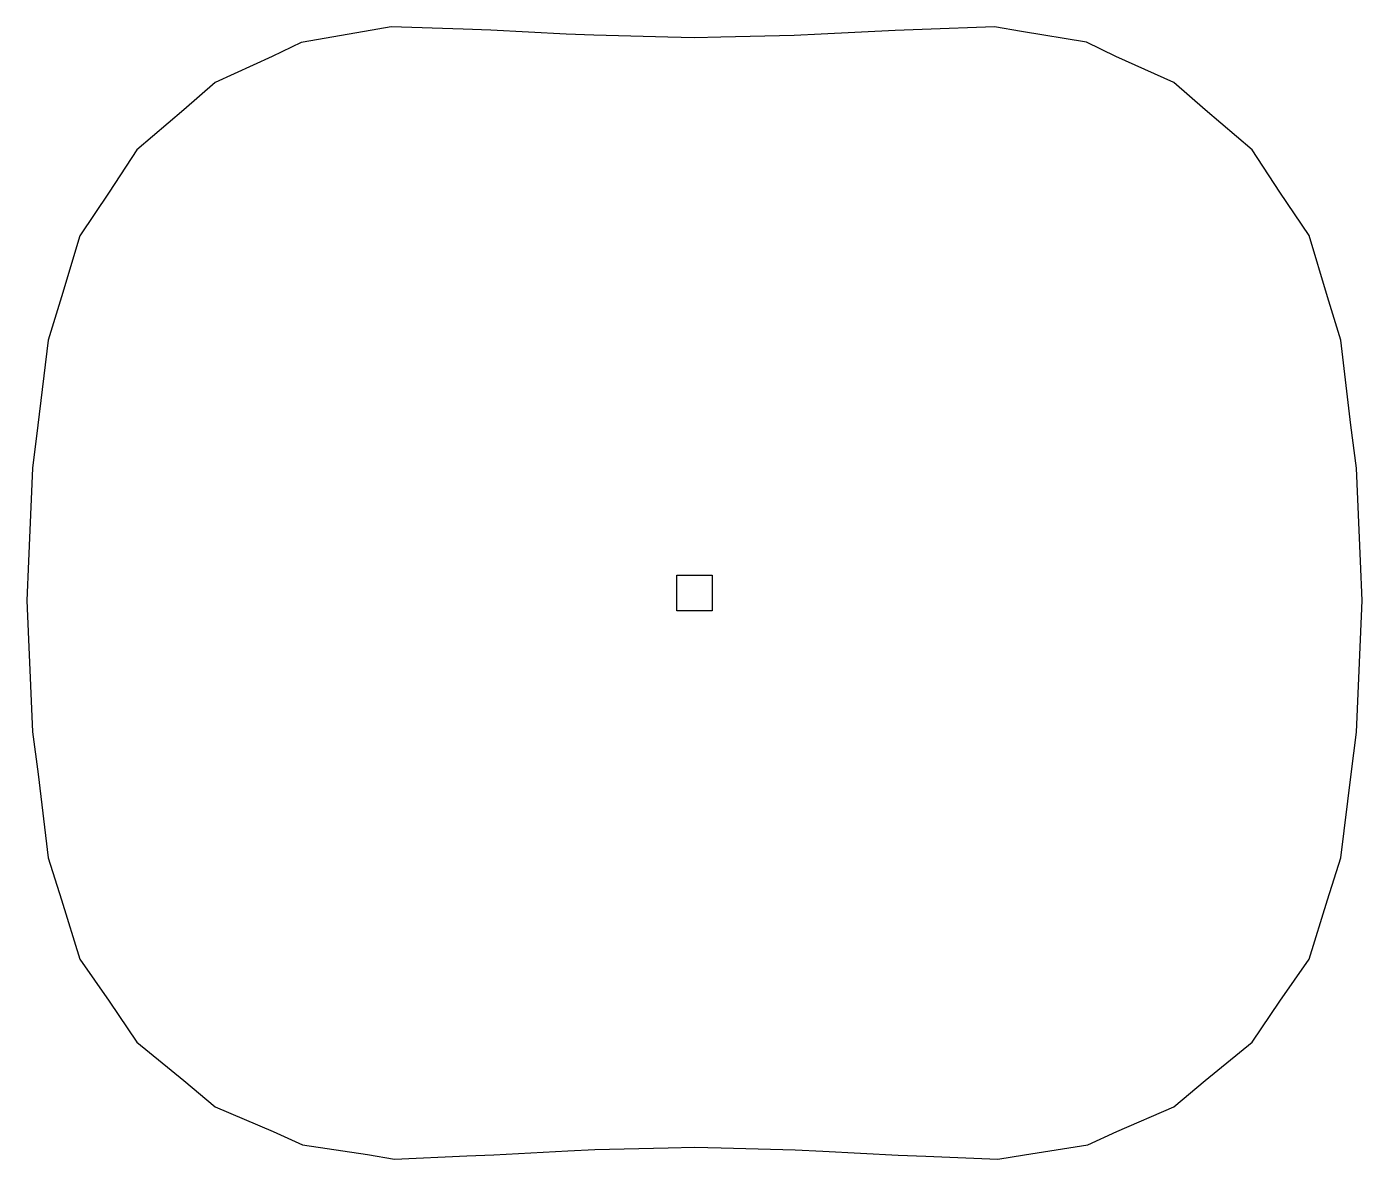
# Model space of a CAD drawing. Extents: x -7.5 to 7.5, y -6.4 to 6.4.
import ezdxf

# ---------------------------------------------------------------- set-up
doc = ezdxf.new("R2010")
doc.units = 0

msp = doc.modelspace()

# ---------------------------------------------------------------- linework, layer by layer
for p, q in [((-3.721, 6.331), (-4.434, 6.21)), ((-3.42, 6.386), (-3.721, 6.331)), ((-2.608, 6.357), (-3.42, 6.386)), ((-2.297, 6.347), (-2.608, 6.357)), ((-1.448, 6.303), (-2.297, 6.347)), ((2.263, 6.344), (1.427, 6.301)), ((2.569, 6.354), (2.263, 6.344)), ((3.385, 6.385), (2.569, 6.354)), ((3.688, 6.331), (3.385, 6.385)), ((4.42, 6.211), (3.688, 6.331)), ((-4.434, 6.21), (-4.763, 6.051)), ((-1.137, 6.289), (-1.448, 6.303)), ((-0.302, 6.268), (-1.137, 6.289)), ((0, 6.261), (-0.302, 6.268)), ((0.298, 6.268), (0, 6.261)), ((1.124, 6.287), (0.298, 6.268)), ((1.427, 6.301), (1.124, 6.287)), ((4.752, 6.052), (4.42, 6.211)), ((-4.763, 6.051), (-5.407, 5.757)), ((5.407, 5.757), (4.752, 6.052)), ((-5.407, 5.757), (-5.758, 5.45)), ((5.758, 5.45), (5.407, 5.757)), ((-5.758, 5.45), (-6.289, 4.998)), ((6.289, 4.998), (5.758, 5.45)), ((-6.289, 4.998), (-6.603, 4.52)), ((6.603, 4.52), (6.289, 4.998)), ((-6.603, 4.52), (-6.932, 4.029)), ((6.932, 4.03), (6.603, 4.52)), ((-6.932, 4.029), (-7.14, 3.339)), ((7.139, 3.339), (6.932, 4.03)), ((-7.14, 3.339), (-7.29, 2.852)), ((7.29, 2.851), (7.139, 3.339)), ((-7.29, 2.852), (-7.404, 1.894)), ((7.403, 1.893), (7.29, 2.851)), ((-7.404, 1.894), (-7.467, 1.409)), ((7.466, 1.408), (7.403, 1.893)), ((-7.467, 1.409), (-7.511, 0.36)), ((7.51, 0.36), (7.466, 1.408)), ((-7.511, 0.36), (-7.531, -0.084)), ((7.531, -0.084), (7.51, 0.36)), ((-0.2, -0.2), (-0.2, 0.2)), ((-0.2, 0.2), (0.2, 0.2)), ((0.2, 0.2), (0.2, -0.2)), ((-7.531, -0.084), (-7.51, -0.525)), ((7.511, -0.525), (7.531, -0.084)), ((0.2, -0.2), (-0.2, -0.2)), ((-7.51, -0.525), (-7.466, -1.566)), ((7.467, -1.568), (7.511, -0.525)), ((-7.466, -1.566), (-7.403, -2.043)), ((7.404, -2.044), (7.467, -1.568)), ((-7.403, -2.043), (-7.29, -2.985)), ((7.29, -2.986), (7.404, -2.044)), ((-7.29, -2.985), (-7.139, -3.459)), ((7.14, -3.459), (7.29, -2.986)), ((-7.139, -3.459), (-6.932, -4.131)), ((6.932, -4.131), (7.14, -3.459)), ((-6.932, -4.131), (-6.603, -4.603)), ((6.603, -4.603), (6.932, -4.131)), ((-6.603, -4.603), (-6.289, -5.065)), ((6.289, -5.065), (6.603, -4.603)), ((-6.289, -5.065), (-5.758, -5.498)), ((5.758, -5.498), (6.289, -5.065)), ((-5.758, -5.498), (-5.407, -5.793)), ((5.407, -5.793), (5.758, -5.498)), ((-5.407, -5.793), (-4.752, -6.072)), ((4.763, -6.072), (5.407, -5.793)), ((-4.752, -6.072), (-4.42, -6.223)), ((4.434, -6.224), (4.763, -6.072)), ((-4.42, -6.223), (-3.688, -6.334)), ((-2.263, -6.336), (-1.427, -6.291)), ((-1.427, -6.291), (-1.124, -6.276)), ((-1.124, -6.276), (-0.298, -6.257)), ((-0.298, -6.257), (0, -6.251)), ((0, -6.251), (0.302, -6.258)), ((0.302, -6.258), (1.137, -6.279)), ((1.137, -6.279), (1.448, -6.294)), ((1.448, -6.294), (2.297, -6.34)), ((3.721, -6.335), (4.434, -6.224)), ((-3.688, -6.334), (-3.385, -6.384)), ((-3.385, -6.384), (-2.569, -6.348)), ((-2.569, -6.348), (-2.263, -6.336)), ((2.297, -6.34), (2.608, -6.351)), ((2.608, -6.351), (3.42, -6.386)), ((3.42, -6.386), (3.721, -6.335))]:
    msp.add_line(p, q)

doc.saveas('drawing.dxf')
